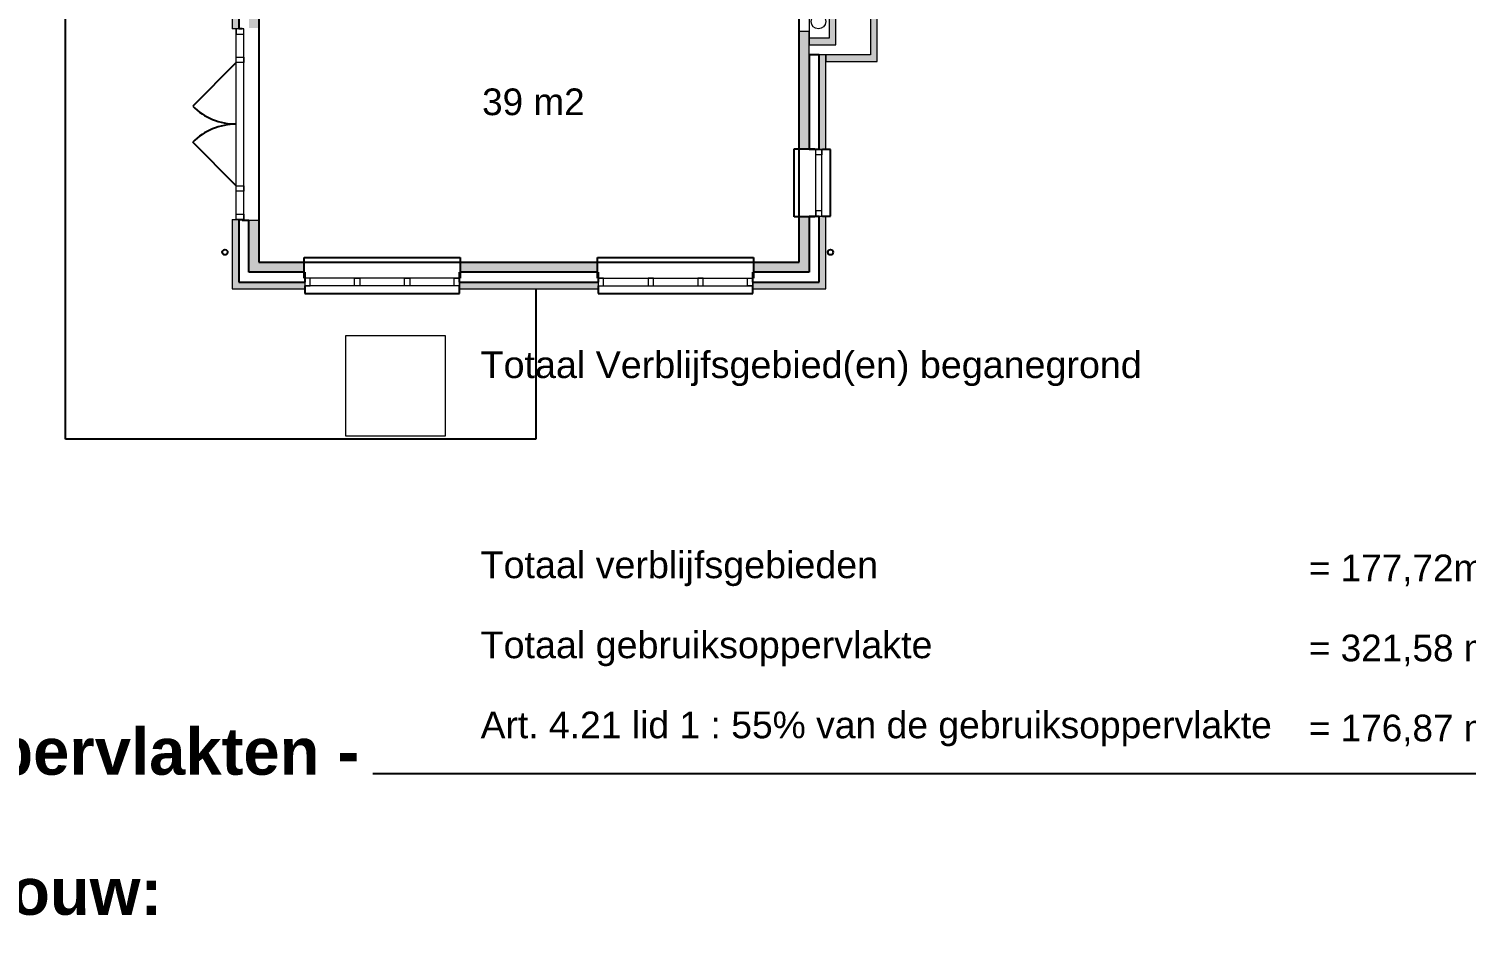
# Model space of a CAD drawing. Header units: millimetres. Extents: x 0 to 1200, y 0 to 841.
# Drawn here: x 677.2 to 785, y 471.7 to 539.2 of the extents above; entities that cross this region are included whole.
import ezdxf

# ---------------------------------------------------------------- set-up
doc = ezdxf.new("R2010")
doc.units = ezdxf.units.MM
doc.linetypes.add('PUNKT2_S9', pattern=[1, 0, -1])
doc.layers.add('Standard', color=7, linetype='Continuous', lineweight=25)
doc.styles.add('ARIAL', font='arial.ttf')

msp = doc.modelspace()

# ---------------------------------------------------------------- hatches: boundary and pattern name
at = {"layer": 'Standard', "linetype": 'PUNKT2_S9', "lineweight": 18}
h = msp.add_hatch(color=9, dxfattribs=at)
h.paths.add_polyline_path([(693.71, 545.96), (693.71, 539.26), (694.46, 539.26), (694.46, 546.71)])
h.paths.add_polyline_path([(694.46, 524.86), (693.71, 524.86), (693.71, 520.96), (694.46, 521.71)])
h = msp.add_hatch(color=59, dxfattribs=at)
h.paths.add_polyline_path([(692.46, 544.71), (692.46, 539.21), (692.96, 539.21), (692.96, 545.21)])
h.paths.add_polyline_path([(692.96, 520.21), (692.96, 524.91), (692.46, 524.91), (692.46, 519.71)])
for color, points in [(59, [(740.31, 542.26), (740.31, 537.26), (740.81, 536.76), (740.81, 542.76)]), (9, [(737.71, 538.01), (737.71, 541.46), (737.21, 541.46), (737.21, 538.01)]), (9, [(737.21, 538.51), (735.71, 538.51), (735.71, 538.01), (737.21, 538.01)]), (59, [(740.31, 537.26), (736.96, 537.26), (736.96, 536.76), (740.81, 536.76)])]:
    msp.add_hatch(color=color, dxfattribs=at).paths.add_polyline_path(points)
h = msp.add_hatch(color=9, dxfattribs=at)
h.paths.add_polyline_path([(735.71, 530.21), (735.71, 539.01), (734.96, 539.01), (734.96, 530.21)])
h.paths.add_polyline_path([(735.71, 520.96), (735.71, 525.11), (734.96, 525.11), (734.96, 521.71)])
h = msp.add_hatch(color=59, dxfattribs=at)
h.paths.add_polyline_path([(736.96, 530.16), (736.96, 537.26), (736.46, 537.26), (736.46, 530.16)])
h.paths.add_polyline_path([(736.96, 519.71), (736.96, 525.16), (736.46, 525.16), (736.46, 520.21)])
h = msp.add_hatch(color=9, dxfattribs=at)
h.paths.add_polyline_path([(709.56, 520.96), (719.86, 520.96), (719.86, 521.71), (709.56, 521.71)])
h.paths.add_polyline_path([(693.71, 520.96), (697.86, 520.96), (697.86, 521.71), (694.46, 521.71)])
h.paths.add_polyline_path([(731.56, 520.96), (735.71, 520.96), (734.96, 521.71), (731.56, 521.71)])
h = msp.add_hatch(color=59, dxfattribs=at)
h.paths.add_polyline_path([(709.51, 519.71), (719.91, 519.71), (719.91, 520.21), (709.51, 520.21)])
h.paths.add_polyline_path([(731.51, 519.71), (736.96, 519.71), (736.46, 520.21), (731.51, 520.21)])
h.paths.add_polyline_path([(692.46, 519.71), (697.91, 519.71), (697.91, 520.21), (692.96, 520.21)])

# ---------------------------------------------------------------- linework, layer by layer
at = {"layer": 'Standard', "color": 7, "linetype": 'Continuous', "lineweight": -3}
for p, q in [((694.46, 545.64), (694.46, 521.71)), ((679.96, 508.46), (679.96, 544.46)), ((692.96, 545.21), (692.96, 539.21)), ((734.96, 537.86), (734.96, 542.76)), ((693.21, 539.21), (692.96, 539.21)), ((693.21, 539.21), (693.21, 539.26)), ((734.96, 521.71), (734.96, 537.86)), ((736.46, 537.26), (736.21, 537.26)), ((736.46, 530.16), (736.46, 537.26)), ((736.46, 530.16), (736.21, 530.16)), ((692.96, 524.91), (692.96, 520.21)), ((692.96, 524.91), (693.21, 524.91)), ((693.21, 524.86), (693.21, 524.91)), ((736.21, 525.16), (736.46, 525.16)), ((736.46, 520.21), (736.46, 525.16)), ((694.46, 521.71), (734.96, 521.71)), ((692.96, 520.21), (697.91, 520.21)), ((697.91, 520.46), (697.91, 520.21)), ((709.51, 520.21), (709.51, 520.46)), ((709.51, 520.21), (719.91, 520.21)), ((715.24, 519.71), (715.24, 508.46)), ((719.91, 520.46), (719.91, 520.21)), ((731.51, 520.21), (731.51, 520.46)), ((731.51, 520.21), (736.46, 520.21)), ((715.24, 508.46), (679.96, 508.46)), ((860.98, 483.37), (703, 483.37))]:
    msp.add_line(p, q, dxfattribs=at)
at = {"layer": 'Standard', "color": 36, "linetype": 'Continuous', "lineweight": 18}
for p, q in [((692.46, 544.71), (692.46, 539.21)), ((692.96, 539.21), (692.96, 545.21)), ((740.31, 542.26), (740.31, 537.26)), ((740.81, 536.76), (740.81, 542.76)), ((692.76, 539.21), (692.46, 539.21)), ((692.96, 539.21), (692.76, 539.21)), ((736.96, 537.26), (736.46, 537.26)), ((736.46, 537.26), (736.46, 530.16)), ((740.31, 537.26), (736.96, 537.26)), ((736.96, 537.26), (736.96, 536.76)), ((736.96, 530.16), (736.96, 537.26)), ((736.96, 536.76), (740.81, 536.76)), ((736.72, 530.16), (736.46, 530.16)), ((736.96, 530.16), (736.72, 530.16)), ((692.46, 524.91), (692.76, 524.91)), ((692.46, 524.91), (692.46, 519.71)), ((692.76, 524.91), (692.96, 524.91)), ((692.96, 520.21), (692.96, 524.91)), ((736.46, 525.16), (736.72, 525.16)), ((736.46, 525.16), (736.46, 520.21)), ((736.72, 525.16), (736.96, 525.16)), ((736.96, 519.71), (736.96, 525.16)), ((692.46, 519.71), (697.91, 519.71)), ((697.91, 520.21), (692.96, 520.21)), ((697.91, 520.21), (697.91, 519.95)), ((697.91, 519.95), (697.91, 519.71)), ((709.51, 519.95), (709.51, 520.21)), ((719.91, 520.21), (709.51, 520.21)), ((709.51, 519.71), (709.51, 519.95)), ((709.51, 519.71), (719.91, 519.71)), ((719.91, 520.21), (719.91, 519.95)), ((719.91, 519.95), (719.91, 519.71)), ((731.51, 519.95), (731.51, 520.21)), ((736.46, 520.21), (731.51, 520.21)), ((731.51, 519.71), (731.51, 519.95)), ((731.51, 519.71), (736.96, 519.71))]:
    msp.add_line(p, q, dxfattribs=at)
at = {"layer": 'Standard', "color": 253, "linetype": 'Continuous', "lineweight": 18}
for p, q in [((737.71, 538.01), (737.71, 541.46)), ((737.21, 541.01), (737.21, 538.51)), ((735.71, 539.01), (734.96, 539.01)), ((734.96, 539.01), (734.96, 530.21)), ((735.71, 530.21), (735.71, 539.01)), ((737.21, 538.51), (735.71, 538.51)), ((735.71, 538.51), (735.71, 538.01)), ((735.71, 538.01), (737.21, 538.01)), ((737.21, 538.01), (737.71, 538.01)), ((735.71, 530.21), (734.96, 530.21)), ((734.96, 525.11), (734.96, 521.71)), ((734.96, 525.11), (735.71, 525.11)), ((735.71, 520.96), (735.71, 525.11)), ((693.71, 524.86), (693.71, 520.96)), ((693.71, 524.86), (694.06, 524.86)), ((694.06, 524.86), (694.46, 524.86)), ((694.46, 521.71), (694.46, 524.86)), ((697.86, 521.71), (694.46, 521.71)), ((697.86, 521.71), (697.86, 520.96)), ((719.86, 521.71), (709.56, 521.71)), ((709.56, 520.96), (709.56, 521.71)), ((719.86, 521.71), (719.86, 520.96)), ((734.96, 521.71), (731.56, 521.71)), ((731.56, 520.96), (731.56, 521.71)), ((693.71, 520.96), (697.86, 520.96)), ((709.56, 520.96), (719.86, 520.96)), ((731.56, 520.96), (735.71, 520.96))]:
    msp.add_line(p, q, dxfattribs=at)
at = {"layer": 'Standard', "color": 4, "linetype": 'Continuous', "lineweight": 18}
for p, q in [((734.96, 541.01), (734.96, 538.51)), ((735.71, 541.01), (735.71, 538.51))]:
    msp.add_line(p, q, dxfattribs=at)
at = {"layer": 'Standard', "color": 2, "linetype": 'Continuous', "lineweight": 18}
for p, q in [((692.76, 539.21), (692.76, 538.81)), ((693.33, 539.21), (692.76, 539.21)), ((692.76, 524.91), (692.76, 539.21)), ((693.33, 538.81), (693.33, 539.21)), ((693.33, 524.91), (693.33, 539.21)), ((692.76, 538.81), (693.33, 538.81)), ((692.76, 536.68), (692.76, 537.08)), ((692.76, 537.08), (693.33, 537.08)), ((693.33, 537.08), (693.33, 536.68)), ((693.33, 536.68), (692.76, 536.68)), ((736.21, 529.76), (736.21, 530.16)), ((736.21, 530.16), (736.66, 530.16)), ((736.21, 525.16), (736.21, 530.16)), ((736.66, 529.76), (736.21, 529.76)), ((736.66, 530.16), (736.66, 529.76)), ((736.66, 525.16), (736.66, 530.16)), ((692.76, 527.05), (692.76, 527.45)), ((692.76, 527.45), (693.33, 527.45)), ((693.33, 527.05), (692.76, 527.05)), ((693.33, 527.45), (693.33, 527.05)), ((692.76, 524.91), (692.76, 525.31)), ((692.76, 525.31), (693.33, 525.31)), ((693.33, 524.91), (692.76, 524.91)), ((693.33, 525.31), (693.33, 524.91)), ((736.66, 525.56), (736.21, 525.56)), ((736.21, 525.56), (736.21, 525.16)), ((736.21, 525.16), (736.66, 525.16)), ((736.66, 525.16), (736.66, 525.56)), ((698.31, 520.52), (697.91, 520.52)), ((697.91, 520.52), (697.91, 519.95)), ((709.51, 520.52), (697.91, 520.52)), ((697.91, 519.95), (698.31, 519.95)), ((709.51, 519.95), (697.91, 519.95)), ((698.31, 519.95), (698.31, 520.52)), ((701.64, 519.95), (701.64, 520.52)), ((701.64, 520.52), (702.04, 520.52)), ((702.04, 519.95), (701.64, 519.95)), ((702.04, 520.52), (702.04, 519.95)), ((705.38, 519.95), (705.38, 520.52)), ((705.38, 520.52), (705.78, 520.52)), ((705.78, 519.95), (705.38, 519.95)), ((705.78, 520.52), (705.78, 519.95)), ((709.11, 519.95), (709.11, 520.52)), ((709.11, 520.52), (709.51, 520.52)), ((709.51, 519.95), (709.11, 519.95)), ((709.51, 520.52), (709.51, 519.95)), ((720.31, 520.52), (719.91, 520.52)), ((719.91, 520.52), (719.91, 519.95)), ((719.91, 520.52), (731.51, 520.52)), ((719.91, 519.95), (720.31, 519.95)), ((719.91, 519.95), (731.51, 519.95)), ((720.31, 519.95), (720.31, 520.52)), ((724.04, 520.52), (723.64, 520.52)), ((723.64, 520.52), (723.64, 519.95)), ((723.64, 519.95), (724.04, 519.95)), ((724.04, 519.95), (724.04, 520.52)), ((727.78, 520.52), (727.38, 520.52)), ((727.38, 520.52), (727.38, 519.95)), ((727.38, 519.95), (727.78, 519.95)), ((727.78, 519.95), (727.78, 520.52)), ((731.11, 519.95), (731.11, 520.52)), ((731.11, 520.52), (731.51, 520.52)), ((731.51, 519.95), (731.11, 519.95)), ((731.51, 520.52), (731.51, 519.95))]:
    msp.add_line(p, q, dxfattribs=at)
at = {"layer": 'Standard', "color": 51, "linetype": 'Continuous', "lineweight": -3}
for p, q in [((736.21, 537.26), (735.71, 537.26)), ((735.71, 537.26), (735.71, 530.21)), ((734.59, 525.11), (734.59, 530.21)), ((734.59, 530.21), (734.96, 530.21)), ((734.96, 530.21), (736.15, 530.21)), ((735.71, 530.21), (735.71, 530.16)), ((736.15, 530.16), (735.71, 530.16)), ((736.21, 530.16), (736.15, 530.16)), ((734.96, 525.11), (734.59, 525.11)), ((736.15, 525.11), (734.96, 525.11)), ((735.71, 525.16), (736.15, 525.16)), ((735.71, 525.16), (735.71, 525.11)), ((735.71, 525.11), (735.71, 520.96)), ((736.15, 525.16), (736.21, 525.16)), ((693.21, 524.86), (693.71, 524.86)), ((693.71, 520.96), (693.71, 524.86)), ((697.86, 521.71), (697.86, 522.08)), ((697.86, 522.08), (709.56, 522.08)), ((697.86, 520.52), (697.86, 521.71)), ((709.56, 522.08), (709.56, 521.71)), ((709.56, 521.71), (709.56, 520.52)), ((719.86, 521.71), (719.86, 522.08)), ((719.86, 522.08), (731.56, 522.08)), ((719.86, 520.52), (719.86, 521.71)), ((731.56, 522.08), (731.56, 521.71)), ((731.56, 521.71), (731.56, 520.52)), ((697.86, 520.96), (693.71, 520.96)), ((697.91, 520.96), (697.86, 520.96)), ((697.91, 520.96), (697.91, 520.52)), ((709.51, 520.52), (709.51, 520.96)), ((709.56, 520.96), (709.51, 520.96)), ((719.86, 520.96), (709.56, 520.96)), ((719.91, 520.96), (719.86, 520.96)), ((719.91, 520.96), (719.91, 520.52)), ((731.51, 520.52), (731.51, 520.96)), ((731.56, 520.96), (731.51, 520.96)), ((735.71, 520.96), (731.56, 520.96)), ((697.91, 520.52), (697.91, 520.46)), ((709.51, 520.46), (709.51, 520.52)), ((719.91, 520.52), (719.91, 520.46)), ((731.51, 520.46), (731.51, 520.52))]:
    msp.add_line(p, q, dxfattribs=at)
at = {"layer": 'Standard', "color": 30, "linetype": 'Continuous', "lineweight": -3}
for p, q in [((692.76, 536.68), (689.5, 533.42)), ((692.76, 527.45), (689.5, 530.71))]:
    msp.add_line(p, q, dxfattribs=at)
at = {"layer": 'Standard', "color": 117, "linetype": 'Continuous', "lineweight": -3}
for p, q in [((737.31, 530.16), (736.72, 530.16)), ((737.31, 525.16), (737.31, 530.16)), ((736.72, 525.16), (737.31, 525.16)), ((697.91, 519.95), (697.91, 519.36)), ((709.51, 519.36), (709.51, 519.95)), ((719.91, 519.95), (719.91, 519.36)), ((731.51, 519.36), (731.51, 519.95)), ((697.91, 519.36), (709.51, 519.36)), ((719.91, 519.36), (731.51, 519.36))]:
    msp.add_line(p, q, dxfattribs=at)
at = {"layer": 'Standard', "color": 7, "linetype": 'Continuous', "lineweight": 18}
for p, q in [((708.46, 516.21), (700.96, 516.21)), ((700.96, 516.21), (700.96, 508.71)), ((708.46, 508.71), (708.46, 516.21)), ((700.96, 508.71), (708.46, 508.71))]:
    msp.add_line(p, q, dxfattribs=at)
at = {"layer": 'Standard', "color": 4, "linetype": 'Continuous', "lineweight": 18}
msp.add_circle((736.42, 539.76), 0.55, dxfattribs=at)
at = {"layer": 'Standard', "color": 36, "linetype": 'Continuous', "lineweight": -3}
for centre in [(691.92, 522.46), (737.32, 522.46)]:
    msp.add_circle(centre, 0.2, dxfattribs=at)
at = {"layer": 'Standard', "color": 30, "linetype": 'Continuous', "lineweight": -3}
for centre, start, end in [((692.76, 536.68), 225, 270), ((692.76, 527.45), 90, 135)]:
    msp.add_arc(centre, 4.61, start, end, dxfattribs=at)

# ---------------------------------------------------------------- texts
at = {"layer": 'Standard', "color": 7, "linetype": 'Continuous', "lineweight": -3, "attachment_point": 7, "style": 'ARIAL'}
for s, insert, char_height, width in [('{\\W0.99;39\\~m2}', (711.2, 532.71), 2, 12.6897), ('\\fArial|i0|b1|c0|p0;-\\~Verblijfsgebieden\\~en\\~gebruiksoppervlakten\\~-', (596.04, 482.22), 3.5, 1.75), ('\\fArial|i0|b1|c0|p0;gebruiksfunctie\\~van\\~het\\~gebouw:', (610.88, 471.72), 3.5, 1.75)]:
    msp.add_mtext(s, dxfattribs=dict(at, insert=insert, char_height=char_height, width=width))
at = {"layer": 'Standard', "color": 3, "linetype": 'Continuous', "lineweight": 100, "char_height": 2, "attachment_point": 7, "style": 'ARIAL'}
for s, insert, width in [('\\W1.01;Totaal\\~Verblijfsgebied(en)\\~beganegrond', (711.09, 512.43), 50.4069), ('\\W1.01;Totaal\\~verblijfsgebieden', (711.09, 497.43), 30.7064), ('\\W0.99;=\\~177,72m²\\~', (773.19, 497.43), 16.0251), ('\\W1.01;Totaal\\~gebruiksoppervlakte', (711.09, 491.43), 34.739), ('\\W0.99;=\\~321,58\\~m²\\~', (773.19, 491.43), 16.7916), ('Art.\\~4.21\\~lid\\~1\\~:\\~55%\\~van\\~de\\~gebruiksoppervlakte', (711.09, 485.43), 1), ('\\W0.99;=\\~176,87\\~m²', (773.19, 485.43), 16.0251)]:
    msp.add_mtext(s, dxfattribs=dict(at, insert=insert, width=width))

doc.saveas('drawing.dxf')
